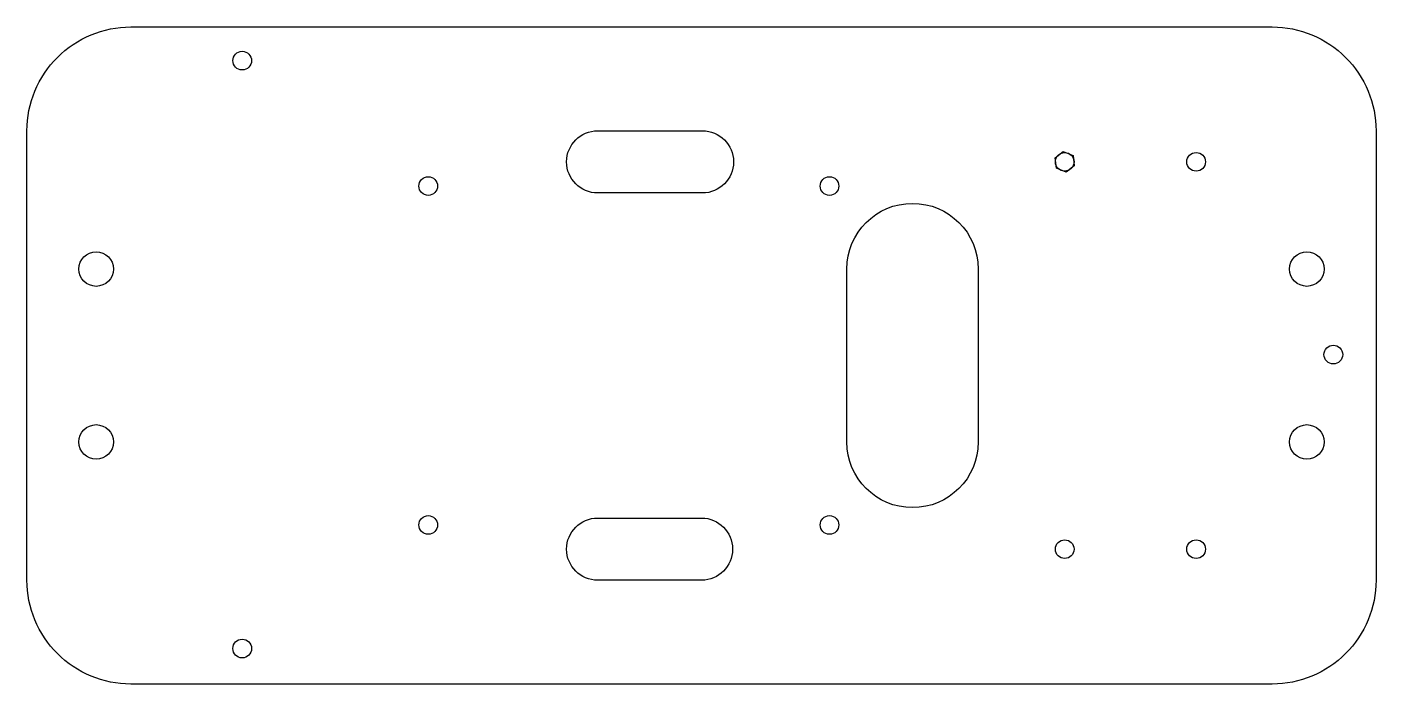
# Model space of a CAD drawing. Header units: millimetres. Extents: x -98 to 98, y -48 to 48.
import ezdxf

# ---------------------------------------------------------------- set-up
doc = ezdxf.new("R2010")
doc.units = ezdxf.units.MM
doc.header["$MEASUREMENT"] = 0

msp = doc.modelspace()

# ---------------------------------------------------------------- linework, layer by layer
for points in [[(97.5, -32.5, -0.414214), (82.5, -47.5), (-82.5, -47.5, -0.414214), (-97.5, -32.5), (-97.5, 32.5, -0.414214), (-82.5, 47.5), (82.5, 47.5, -0.414214), (97.5, 32.5)], [(0.13, 23.5), (-15, 23.5, -1), (-15, 32.5), (0.13, 32.5, -1)], [(40, 12.5), (40, -12.5, -1), (21, -12.5), (21, 12.5, -1)], [(0, -32.5), (-15, -32.5, -1), (-15, -23.5), (0, -23.5, -1)]]:
    msp.add_lwpolyline(points, format="xyb", close=True)
msp.add_lwpolyline([(52.7, 26.51), (51.3, 27.08), (51.11, 28.58), (52.3, 29.49), (53.7, 28.92), (53.89, 27.42)], close=True)
at = {"linetype": 'ByBlock'}
for centre, radius in [((-66.39, 42.63), 1.35), ((52.5, 28), 1.35), ((71.5, 28), 1.35), ((-39.5, 24.5), 1.35), ((18.5, 24.5), 1.35), ((-87.5, 12.5), 2.5), ((87.5, 12.5), 2.5), ((91.33, 0.13), 1.35), ((-87.5, -12.5), 2.5), ((87.5, -12.5), 2.5), ((-39.5, -24.5), 1.35), ((18.5, -24.5), 1.35), ((52.5, -28), 1.35), ((71.5, -28), 1.35), ((-66.39, -42.37), 1.35)]:
    msp.add_circle(centre, radius, dxfattribs=at)

doc.saveas('drawing.dxf')
